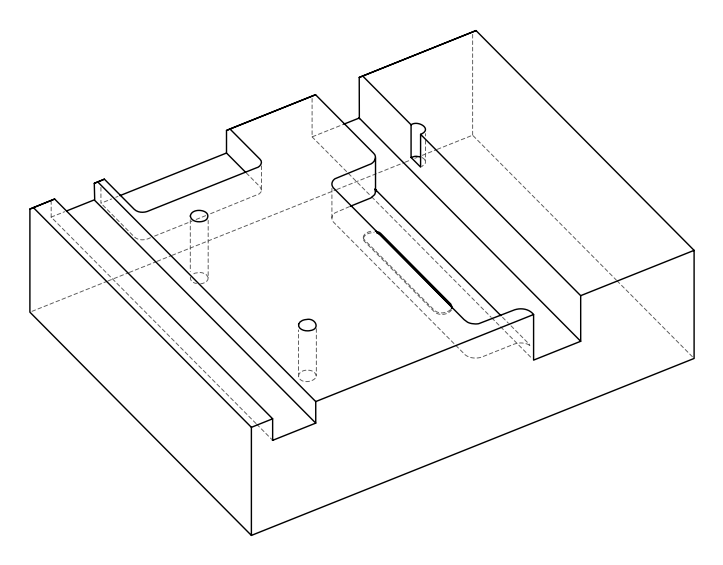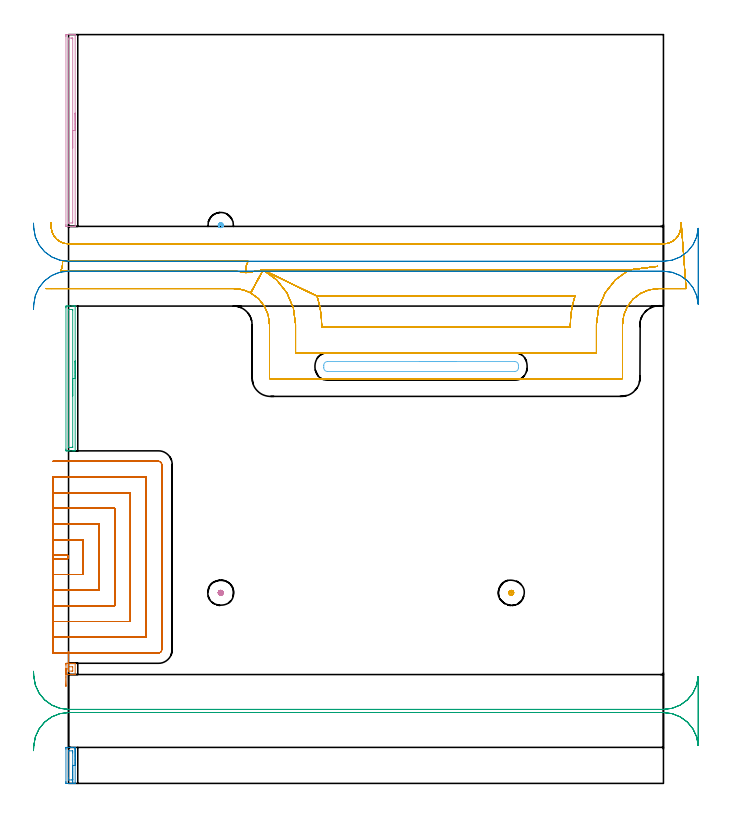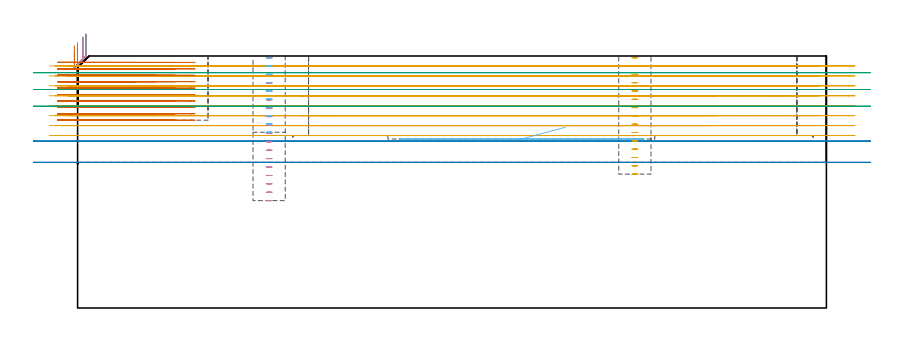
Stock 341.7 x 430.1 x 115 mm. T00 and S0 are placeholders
(PLAN: 12 operations, 5 tool changes, 81.7 min)
(1 AREA_MILL | FG_CHAMFER_SURFACE | UGT0205_001 | 0.29 min | 190 mm3)
(2 AREA_MILL_1 | FG_CHAMFER_SURFACE_1 | UGT0205_001 | 0.52 min | 340 mm3)
(3 AREA_MILL_2 | FG_CHAMFER_SURFACE_2 | UGT0205_001 | 1.52 min | 1267 mm3)
(4 AREA_MILL_3 | FG_CHAMFER_SURFACE_3 | UGT0205_001 | 1.95 min | 1599 mm3)
(5 MILL_OPEN_POCKET | POCKET_OPEN | UGT0201_094 | Follow Part, ap 5, ae 75% | 33.89 min | 986643 mm3)
(6 MILL_RECTANGULAR_POCKET | POCKET_RECTANGULAR_STRAIGHT | NXT0201_010 | Follow Part, ap 2.5, ae 75% | 0.56 min | 3022 mm3)
(7 MILL_SLOT | SLOT_PARTIAL_RECTANGULAR | NXT0201_011 | Follow Part, ap 3, ae 75% | 32.08 min | 211883 mm3)
(8 MILL_RECTANGULAR_SLOT | SLOT_RECTANGULAR | UGT0201_019 | Follow Part, ap 10, ae 75% | 3.55 min | 190484 mm3)
(9 MILL_RECTANGULAR_SLOT_1 | SLOT_RECTANGULAR_1 | UGT0201_019 | Follow Part, ap 10, ae 75% | 5.15 min | 327139 mm3)
(10 MILL_BLIND_HOLE_FROM_SOLID_MATERIAL | STEP1POCKET | NXT0201_011 | Spiral | 0.93 min | 11105 mm3)
(11 MILL_BLIND_HOLE_FROM_SOLID_MATERIAL_1 | STEP1POCKET_1 | NXT0201_011 | Spiral | 0.78 min | 9271 mm3)
(12 MILL_BLIND_HOLE_FROM_SOLID_MATERIAL_2 | STEP1POCKET_2 | NXT0201_011 | Spiral | 0.52 min | 3161 mm3)
(TOOL UGT0205_001 | Chamfer Mill 20 x 3 x 45 deg. | D20 FL50 Z2)
(TOOL UGT0201_094 | End mill 20 mm | D20 FL38 Z4)
(TOOL NXT0201_010 | ENDMILL 10mm [2P460-1000-NA 1630] | D10 FL30 Z6)
(TOOL NXT0201_011 | ENDMILL 12mm [2P460-1200-NA 1630] | D12 FL38 Z6)
(TOOL UGT0201_019 | End mill 40 mm | D40 FL63 Z6)
(OP 1 AREA_MILL)
G17 G21 G94 G90
T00 M6
G54
G17 G0 G90 X-1.5 Y55.75 S1061 M3
G43 Z125. H0
Z119.7
G94 G1 Y55.788 Z118.829 F250.
Y55.902 Z117.964
Y56.091 Z117.112
Y56.353 Z116.28
Y56.687 Z115.474
Y57.09 Z114.7
Y57.558 Z113.964
Y58.09 Z113.272
Y58.679 Z112.629
Y59.322 Z112.04
Y60.014 Z111.509
Y60.75 Z111.04
Y61.524 Z110.637
Y62.33 Z110.303
Y63.162 Z110.041
Y64.013 Z109.852
Y64.878 Z109.738
Y65.75 Z109.7
Y67.983
X-1.499 Y68.422 Z109.701
X-1.494 Y68.868 Z109.702
X-1.491 Y68.991 Z109.705
X-1.053 Y69. Z110.142
X-0.744 Z110.451
X-0.172 Z111.023
X0.446 Z111.643
X0.709 Z111.906
X1.327 Z112.524
X1.591 Z112.787
X2.118 Z113.317
X2.826 Z114.025
X3.353 Z114.552
X3.534 Y68.999 Z114.733
X3.794 Y68.99 Z114.993
X3.8 Y68.867 Z115.
Y62.633
X3.794 Y62.51 Z114.992
X3.533 Y62.5 Z114.731
X2.826 Z114.025
X2.117 Z113.317
X1.591 Z112.787
X1.327 Z112.524
X0.709 Z111.906
X0.446 Z111.643
X-0.172 Z111.023
X-0.744 Z110.451
X-1.053 Y62.501 Z110.142
X-1.284 Y62.504 Z109.911
X-1.491 Y62.509 Z109.705
X-1.494 Y62.632 Z109.702
X-1.499 Y63.078 Z109.701
X-1.5 Y63.53 Z109.7
Y65.75
X-0.086 Z111.114
Y66.64
X-0.085 Y66.841 Z111.115
X-0.082 Y66.941 Z111.118
X-0.079 Y66.983 Z111.121
X-0.002 Y66.99 Z111.198
X0.355 Y66.999 Z111.555
X2.117 Z113.317
X2.296 Y66.994 Z113.496
X2.379 Y66.989 Z113.579
X2.385 Y66.728 Z113.585
X2.386 Y64.859 Z113.586
X2.385 Y64.659 Z113.585
X2.382 Y64.559 Z113.582
X2.379 Y64.517 Z113.579
X2.302 Y64.51 Z113.502
X1.945 Y64.501 Z113.145
X0.183 Z111.383
X0.004 Y64.506 Z111.204
X-0.079 Y64.51 Z111.121
X-0.085 Y64.771 Z111.115
X-0.086 Y65.75 Z111.114
Y66.621 Z111.152
Y67.486 Z111.266
Y68.338 Z111.455
Y69.17 Z111.718
Y69.976 Z112.051
X-0.085 Y70.75 Z112.454
Y71.486 Z112.923
Y72.178 Z113.454
Y72.821 Z114.044
Y73.41 Z114.687
Y73.941 Z115.379
Y74.41 Z116.115
Y74.813 Z116.889
Y75.146 Z117.695
Y75.409 Z118.527
Y75.598 Z119.378
Y75.711 Z120.243
Y75.749 Z121.115
G0 Z125.
M5
M2
(OP 2 AREA_MILL_1)
G17 G21 G94 G90
T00 M6
G54
G17 G0 G90 X3.8 Y20.35 S1061 M3
G43 Z125. H0
G94 G1 Y20.312 Z124.128 F250.
Y20.198 Z123.263
Y20.009 Z122.412
Y19.747 Z121.58
Y19.413 Z120.774
Y19.01 Z120.
Y18.542 Z119.264
Y18.01 Z118.572
Y17.421 Z117.929
Y16.778 Z117.339
Y16.086 Z116.808
Y15.35 Z116.34
Y14.576 Z115.937
Y13.77 Z115.603
Y12.938 Z115.341
Y12.086 Z115.152
Y11.222 Z115.038
Y10.35 Z115.
Y0.12
X3.794 Y0.01 Z114.992
X3.558 Y0. Z114.757
X2.877 Z114.076
X2.067 Z113.266
X1.591 Z112.787
X1.353 Z112.55
X0.709 Z111.906
X0.472 Z111.669
X-0.172 Z111.022
X-0.731 Z110.464
X-1.053 Y0.001 Z110.142
X-1.284 Y0.004 Z109.911
X-1.491 Y0.009 Z109.705
X-1.494 Y0.12 Z109.702
X-1.499 Y0.565 Z109.701
X-1.5 Y1.016 Z109.7
Y19.697
X-1.499 Y20.135 Z109.701
X-1.494 Y20.58 Z109.702
X-1.491 Y20.691 Z109.705
X-1.053 Y20.7 Z110.142
X-0.731 Z110.464
X-0.172 Z111.022
X0.472 Z111.669
X0.709 Z111.906
X1.353 Z112.55
X1.591 Z112.787
X2.067 Z113.266
X3.56 Y20.699 Z114.759
X3.794 Y20.69 Z114.992
X3.8 Y20.58 Z115.
Y10.35
X2.386 Z113.586
Y2.344
X2.384 Y2.143 Z113.584
X2.381 Y2.044 Z113.581
X2.379 Y2.024 Z113.579
X2.367 Y2.01 Z113.567
X2.272 Y2.007 Z113.472
X1.931 Y2.001 Z113.131
X0.168 Z111.368
X0.001 Y2.006 Z111.201
X-0.071 Y2.01 Z111.129
X-0.083 Y2.254 Z111.117
X-0.084 Y2.344 Z111.116
X-0.086 Y3.147 Z111.114
Y18.356
X-0.084 Y18.557 Z111.116
X-0.081 Y18.656 Z111.119
X-0.079 Y18.676 Z111.121
X-0.067 Y18.69 Z111.133
X0.028 Y18.693 Z111.228
X0.369 Y18.699 Z111.569
X2.132 Z113.332
X2.299 Y18.694 Z113.499
X2.371 Y18.69 Z113.571
X2.383 Y18.446 Z113.583
X2.384 Y18.356 Z113.584
X2.386 Y17.553 Z113.586
Y10.35
Y9.478 Z113.624
Y8.614 Z113.738
Y7.762 Z113.926
Y6.93 Z114.189
Y6.124 Z114.523
Y5.35 Z114.925
Y4.614 Z115.394
Y3.922 Z115.925
Y3.279 Z116.515
Y2.69 Z117.158
Y2.158 Z117.85
Y1.69 Z118.586
Y1.287 Z119.36
Y0.953 Z120.166
Y0.691 Z120.998
Y0.502 Z121.849
Y0.388 Z122.714
Y0.35 Z123.586
G0 Z125.
M5
M2
(OP 3 AREA_MILL_2)
G17 G21 G94 G90
T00 M6
G54
G17 G0 G90 X3.8 Y242.6 S1061 M3
G43 Z125. H0
G94 G1 Y242.562 Z124.128 F250.
Y242.448 Z123.263
Y242.259 Z122.412
Y241.997 Z121.58
Y241.663 Z120.774
Y241.26 Z120.
Y240.792 Z119.264
Y240.26 Z118.572
Y239.671 Z117.929
Y239.028 Z117.339
Y238.336 Z116.808
Y237.6 Z116.34
Y236.826 Z115.937
Y236.02 Z115.603
Y235.188 Z115.341
Y234.336 Z115.152
Y233.472 Z115.038
Y232.6 Z115.
Y191.146
X3.794 Y191.01 Z114.993
X3.507 Y191. Z114.706
X3.049 Z114.248
X2.472 Z113.667
X0.421 Z111.618
X-0.172 Z111.023
X-0.757 Z110.439
X-1.053 Y191.001 Z110.142
X-1.284 Y191.004 Z109.911
X-1.491 Y191.009 Z109.705
X-1.494 Y191.145 Z109.702
X-1.499 Y191.592 Z109.701
X-1.5 Y192.044 Z109.7
Y273.169
X-1.499 Y273.608 Z109.701
X-1.494 Y274.055 Z109.702
X-1.491 Y274.191 Z109.705
X-1.053 Y274.2 Z110.142
X-0.757 Z110.439
X-0.172 Z111.023
X0.421 Z111.618
X0.709 Z111.906
X2.472 Z113.667
X3.049 Z114.248
X3.353 Z114.552
X3.508 Y274.199 Z114.707
X3.794 Y274.19 Z114.993
X3.8 Y274.054 Z115.
Y232.6
X2.386 Z113.586
Y193.375
X2.385 Y193.174 Z113.585
X2.382 Y193.073 Z113.582
X2.379 Y193.025 Z113.579
X2.376 Y193.01 Z113.576
X2.331 Y193.008 Z113.531
X1.96 Y193.001 Z113.16
X0.709 Z111.909
X0.196 Y193.003 Z111.396
X0.007 Y193.01 Z111.207
X-0.079 Y193.019 Z111.121
X-0.084 Y193.286 Z111.116
X-0.085 Y193.375 Z111.115
X-0.086 Y271.825 Z111.114
X-0.085 Y272.026 Z111.115
X-0.082 Y272.127 Z111.118
X-0.079 Y272.175 Z111.121
X-0.076 Y272.19 Z111.124
X-0.031 Y272.192 Z111.169
X0.34 Y272.199 Z111.54
X1.591 Z112.791
X2.104 Y272.197 Z113.304
X2.293 Y272.19 Z113.493
X2.379 Y272.181 Z113.579
X2.384 Y271.914 Z113.584
X2.385 Y271.825 Z113.585
X2.386 Y232.6 Z113.586
Y231.728 Z113.624
Y230.863 Z113.738
Y230.012 Z113.926
Y229.18 Z114.189
Y228.374 Z114.523
Y227.6 Z114.925
Y226.864 Z115.394
Y226.172 Z115.925
Y225.529 Z116.515
Y224.94 Z117.158
Y224.408 Z117.85
Y223.94 Z118.586
Y223.537 Z119.36
Y223.203 Z120.166
Y222.941 Z120.998
Y222.752 Z121.849
Y222.638 Z122.714
Y222.6 Z123.586
G0 Z125.
M5
M2
(OP 4 AREA_MILL_3)
G17 G21 G94 G90
T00 M6
G54
G17 G0 G90 X3.8 Y385. S1061 M3
G43 Z125. H0
G94 G1 Y384.962 Z124.128 F250.
Y384.848 Z123.263
Y384.659 Z122.412
Y384.397 Z121.58
Y384.063 Z120.774
Y383.66 Z120.
Y383.192 Z119.264
Y382.66 Z118.572
Y382.071 Z117.929
Y381.428 Z117.339
Y380.736 Z116.808
Y380. Z116.34
Y379.226 Z115.937
Y378.42 Z115.603
Y377.588 Z115.341
Y376.737 Z115.152
Y375.872 Z115.038
Y375. Z115.
Y320.069
X3.798 Y319.907 Z114.989
X3.797 Y319.905 Z114.988
X3.461 Y319.9 Z114.661
X3.139 Z114.338
X2.472 Z113.667
X1.257 Z112.454
X0.709 Z111.904
X-1.053 Y319.901 Z110.143
X-1.284 Y319.904 Z109.912
X-1.491 Y319.91 Z109.705
X-1.495 Y320.068 Z109.703
X-1.499 Y320.516 Z109.701
X-1.5 Y320.969 Z109.7
Y429.044
X-1.499 Y429.484 Z109.701
X-1.495 Y429.932 Z109.702
X-1.491 Y430.09 Z109.705
X-1.053 Y430.1 Z110.143
X0.709 Z111.904
X1.257 Z112.454
X1.591 Z112.787
X2.138 Z113.334
X2.472 Z113.667
X3.139 Z114.339
X3.461 Z114.661
X3.797 Y430.095 Z114.988
X3.798 Y430.093 Z114.989
X3.8 Y429.931 Z115.
Y375.
X2.386 Z113.586
X2.385 Y322.39 Z113.585
X2.384 Y322.302 Z113.584
X2.377 Y321.91 Z113.577
X1.985 Y321.902 Z113.185
X0.709 Y321.901 Z111.909
X0.222 Y321.903 Z111.422
X0.012 Y321.91 Z111.212
X-0.079 Y321.936 Z111.121
X-0.084 Y322.214 Z111.116
X-0.085 Y322.302 Z111.115
Y427.61
X-0.084 Y427.698 Z111.116
X-0.077 Y428.09 Z111.123
X0.315 Y428.098 Z111.515
X1.591 Y428.099 Z112.791
X2.078 Y428.097 Z113.278
X2.288 Y428.09 Z113.488
X2.379 Y428.064 Z113.579
X2.384 Y427.786 Z113.584
X2.385 Y427.698 Z113.585
X2.386 Y375. Z113.586
Y374.128 Z113.624
Y373.264 Z113.738
Y372.412 Z113.926
Y371.58 Z114.189
Y370.774 Z114.523
Y370. Z114.925
Y369.264 Z115.394
Y368.572 Z115.925
Y367.929 Z116.515
Y367.34 Z117.158
Y366.809 Z117.85
Y366.34 Z118.586
Y365.937 Z119.359
Y365.603 Z120.165
Y365.341 Z120.997
Y365.152 Z121.849
Y365.038 Z122.714
Y365. Z123.586
G0 Z125.
M5
M2
(OP 5 MILL_OPEN_POCKET)
G17 G21 G94 G90
T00 M6
G54
G17 G0 G90 X-13. Y284.2 S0 M3
G43 Z125. H0
Z110.462
G94 G1 X-10. F250.
X94.8 F500.
G2 X104.614 Y281.712 R20.6
G1 X111.761 Y294.9
X101.879 Y293.37
G3 X94.8 Y294.2 R30.6
G1 X-4.541
G3 X-3.517 Y300.212 R10.
X0. Y299.9 R20.
G1 X103.101
G3 X101.879 Y293.37 R10.
G1 X111.761 Y294.9
X142.703 Y279.9
G2 X145.4 Y263.6 R50.6
G1 Y262.3
X288.2
Y263.6
G2 X290.897 Y279.9 R50.6
G1 X142.703
X111.761 Y294.9
G2 X130.4 Y263.6 R35.6
G1 Y247.3
X303.2
Y263.6
G2 X321.839 Y294.9 R35.6
G1 X338.347 Y296.999
X321.839 Y294.9
X111.761
X104.614 Y281.712
G2 X115.4 Y263.6 R20.6
G1 Y232.9
G3 X116. Y232.3 R0.6
G1 X317.6
G3 X318.2 Y232.9 R0.6
G1 Y263.6
G2 X338.8 Y284.2 R20.6
G1 X351.7
X354.7 F250.
X351.902 Y322.117
X351.67 Y319.126
G2 X341.7 Y309.9 R10. F500.
G1 X0.
G2 X-9.945 Y318.852 R10.
G1 X-10.259 Y321.836 F250.
G0 X-13. Y284.2 Z105.925
G1 X-10.
X94.8 F500.
G2 X104.614 Y281.712 R20.6
G1 X111.761 Y294.9
X101.879 Y293.37
G3 X94.8 Y294.2 R30.6
G1 X-4.541
G3 X-3.517 Y300.212 R10.
X0. Y299.9 R20.
G1 X103.101
G3 X101.879 Y293.37 R10.
G1 X111.761 Y294.9
X142.703 Y279.9
G2 X145.4 Y263.6 R50.6
G1 Y262.3
X288.2
Y263.6
G2 X290.897 Y279.9 R50.6
G1 X142.703
X111.761 Y294.9
G2 X130.4 Y263.6 R35.6
G1 Y247.3
X303.2
Y263.6
G2 X321.839 Y294.9 R35.6
G1 X338.347 Y296.999
X321.839 Y294.9
X111.761
X104.614 Y281.712
G2 X115.4 Y263.6 R20.6
G1 Y232.9
G3 X116. Y232.3 R0.6
G1 X317.6
G3 X318.2 Y232.9 R0.6
G1 Y263.6
G2 X338.8 Y284.2 R20.6
G1 X351.7
X354.7 F250.
X351.902 Y322.117
X351.67 Y319.126
G2 X341.7 Y309.9 R10. F500.
G1 X0.
G2 X-9.97 Y319.126 R10.
G1 X-10.202 Y322.117 F250.
G0 X-13. Y284.2 Z101.387
G1 X-10.
X94.8 F500.
G2 X104.614 Y281.712 R20.6
G1 X111.761 Y294.9
X101.879 Y293.37
G3 X94.8 Y294.2 R30.6
G1 X-4.541
G3 X-3.517 Y300.212 R10.
X0. Y299.9 R20.
G1 X103.101
G3 X101.879 Y293.37 R10.
G1 X111.761 Y294.9
X142.703 Y279.9
G2 X145.4 Y263.6 R50.6
G1 Y262.3
X288.2
Y263.6
G2 X290.897 Y279.9 R50.6
G1 X142.703
X111.761 Y294.9
G2 X130.4 Y263.6 R35.6
G1 Y247.3
X303.2
Y263.6
G2 X321.839 Y294.9 R35.6
G1 X338.347 Y296.999
X321.839 Y294.9
X111.761
X104.614 Y281.712
G2 X115.4 Y263.6 R20.6
G1 Y232.9
G3 X116. Y232.3 R0.6
G1 X317.6
G3 X318.2 Y232.9 R0.6
G1 Y263.6
G2 X338.8 Y284.2 R20.6
G1 X351.7
X354.7 F250.
X351.902 Y322.117
X351.67 Y319.126
G2 X341.7 Y309.9 R10. F500.
G1 X0.
G2 X-9.97 Y319.126 R10.
G1 X-10.202 Y322.117 F250.
G0 X-13. Y284.2 Z96.85
G1 X-10.
X94.8 F500.
G2 X104.614 Y281.712 R20.6
G1 X111.761 Y294.9
X101.879 Y293.37
G3 X94.8 Y294.2 R30.6
G1 X-4.541
G3 X-3.517 Y300.212 R10.
X0. Y299.9 R20.
G1 X103.101
G3 X101.879 Y293.37 R10.
G1 X111.761 Y294.9
X142.703 Y279.9
G2 X145.4 Y263.6 R50.6
G1 Y262.3
X288.2
Y263.6
G2 X290.897 Y279.9 R50.6
G1 X142.703
X111.761 Y294.9
G2 X130.4 Y263.6 R35.6
G1 Y247.3
X303.2
Y263.6
G2 X321.839 Y294.9 R35.6
G1 X338.347 Y296.999
X321.839 Y294.9
X111.761
X104.614 Y281.712
G2 X115.4 Y263.6 R20.6
G1 Y232.9
G3 X116. Y232.3 R0.6
G1 X317.6
G3 X318.2 Y232.9 R0.6
G1 Y263.6
G2 X338.8 Y284.2 R20.6
G1 X351.7
X354.7 F250.
X351.902 Y322.117
X351.67 Y319.126
G2 X341.7 Y309.9 R10. F500.
G1 X0.
G2 X-9.97 Y319.126 R10.
G1 X-10.202 Y322.117 F250.
G0 X-13. Y284.2 Z92.312
G1 X-10.
X94.8 F500.
G2 X104.614 Y281.712 R20.6
G1 X111.761 Y294.9
X101.879 Y293.37
G3 X94.8 Y294.2 R30.6
G1 X-4.541
G3 X-3.517 Y300.212 R10.
X0. Y299.9 R20.
G1 X103.101
G3 X101.879 Y293.37 R10.
G1 X111.761 Y294.9
X142.703 Y279.9
G2 X145.4 Y263.6 R50.6
G1 Y262.3
X288.2
Y263.6
G2 X290.897 Y279.9 R50.6
G1 X142.703
X111.761 Y294.9
G2 X130.4 Y263.6 R35.6
G1 Y247.3
X303.2
Y263.6
G2 X321.839 Y294.9 R35.6
G1 X338.347 Y296.999
X321.839 Y294.9
X111.761
X104.614 Y281.712
G2 X115.4 Y263.6 R20.6
G1 Y232.9
G3 X116. Y232.3 R0.6
G1 X317.6
G3 X318.2 Y232.9 R0.6
G1 Y263.6
G2 X338.8 Y284.2 R20.6
G1 X351.7
X354.7 F250.
X351.902 Y322.117
X351.67 Y319.126
G2 X341.7 Y309.9 R10. F500.
G1 X0.
G2 X-9.97 Y319.126 R10.
G1 X-10.202 Y322.117 F250.
G0 X-13. Y284.2 Z87.775
G1 X-10.
X94.8 F500.
G2 X104.614 Y281.712 R20.6
G1 X111.761 Y294.9
X101.879 Y293.37
G3 X94.8 Y294.2 R30.6
G1 X-4.541
G3 X-3.517 Y300.212 R10.
X0. Y299.9 R20.
G1 X103.101
G3 X101.879 Y293.37 R10.
G1 X111.761 Y294.9
X142.703 Y279.9
G2 X145.4 Y263.6 R50.6
G1 Y262.3
X288.2
Y263.6
G2 X290.897 Y279.9 R50.6
G1 X142.703
X111.761 Y294.9
G2 X130.4 Y263.6 R35.6
G1 Y247.3
X303.2
Y263.6
G2 X321.839 Y294.9 R35.6
G1 X338.347 Y296.999
X321.839 Y294.9
X111.761
X104.614 Y281.712
G2 X115.4 Y263.6 R20.6
G1 Y232.9
G3 X116. Y232.3 R0.6
G1 X317.6
G3 X318.2 Y232.9 R0.6
G1 Y263.6
G2 X338.8 Y284.2 R20.6
G1 X351.7
X354.7 F250.
X351.902 Y322.117
X351.67 Y319.126
G2 X341.7 Y309.9 R10. F500.
G1 X0.
G2 X-9.97 Y319.126 R10.
G1 X-10.202 Y322.117 F250.
G0 X-13. Y284.2 Z83.237
G1 X-10.
X94.8 F500.
G2 X104.614 Y281.712 R20.6
G1 X111.761 Y294.9
X101.879 Y293.37
G3 X94.8 Y294.2 R30.6
G1 X-4.541
G3 X-3.517 Y300.212 R10.
X0. Y299.9 R20.
G1 X103.101
G3 X101.879 Y293.37 R10.
G1 X111.761 Y294.9
X142.703 Y279.9
G2 X145.4 Y263.6 R50.6
G1 Y262.3
X288.2
Y263.6
G2 X290.897 Y279.9 R50.6
G1 X142.703
X111.761 Y294.9
G2 X130.4 Y263.6 R35.6
G1 Y247.3
X303.2
Y263.6
G2 X321.839 Y294.9 R35.6
G1 X338.347 Y296.999
X321.839 Y294.9
X111.761
X104.614 Y281.712
G2 X115.4 Y263.6 R20.6
G1 Y232.9
G3 X116. Y232.3 R0.6
G1 X317.6
G3 X318.2 Y232.9 R0.6
G1 Y263.6
G2 X338.8 Y284.2 R20.6
G1 X351.7
X354.7 F250.
X351.902 Y322.117
X351.67 Y319.126
G2 X341.7 Y309.9 R10. F500.
G1 X0.
G2 X-9.97 Y319.126 R10.
G1 X-10.202 Y322.117 F250.
G0 X-13. Y284.2 Z78.7
G1 X-10.
X94.8 F500.
G2 X104.614 Y281.712 R20.6
G1 X111.761 Y294.9
X101.879 Y293.37
G3 X94.8 Y294.2 R30.6
G1 X-4.541
G3 X-3.517 Y300.212 R10.
X0. Y299.9 R20.
G1 X103.101
G3 X101.879 Y293.37 R10.
G1 X111.761 Y294.9
X142.703 Y279.9
G2 X145.4 Y263.6 R50.6
G1 Y262.3
X288.2
Y263.6
G2 X290.897 Y279.9 R50.6
G1 X142.703
X111.761 Y294.9
G2 X130.4 Y263.6 R35.6
G1 Y247.3
X303.2
Y263.6
G2 X321.839 Y294.9 R35.6
G1 X338.347 Y296.999
X321.839 Y294.9
X111.761
X104.614 Y281.712
G2 X115.4 Y263.6 R20.6
G1 Y232.9
G3 X116. Y232.3 R0.6
G1 X317.6
G3 X318.2 Y232.9 R0.6
G1 Y263.6
G2 X338.8 Y284.2 R20.6
G1 X351.7
X354.7 F250.
X351.902 Y322.117
X351.67 Y319.126
G2 X341.7 Y309.9 R10. F500.
G1 X0.
G2 X-9.97 Y319.126 R10.
G1 X-10.202 Y322.117 F250.
G0 Z125.
M5
M2
(OP 6 MILL_RECTANGULAR_POCKET)
G17 G21 G94 G90
T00 M6
G54
G17 G0 G90 X222.536 Y242.3 S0 M3
G43 Z125. H1
Z82.469
G94 G1 X202.5 Z77.1 F250.
X148.7 F500.
G3 X146.6 Y240.2 R2.1
G1 Y238.7
G3 X148.7 Y236.6 R2.1
G1 X256.3
G3 X258.4 Y238.7 R2.1
G1 Y240.2
G3 X256.3 Y242.3 R2.1
G1 X202.5
X201.5
G0 Z125.
M5
M2
(OP 7 MILL_SLOT)
G17 G21 G94 G90
T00 M6
G54
G17 G0 G90 X-9. Y129. S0 M3
G43 Z125. H1
Z112.07
G94 G1 X-6. F250.
X-0.5 F500.
Y131.
X-6.
X-9. F250.
Y120.
X-6.
X8.5 F500.
Y140.
X-6.
X-9. F250.
Y111.
X-6.
X17.5 F500.
Y149.
X-6.
X-9. F250.
Y102.
X-6.
X26.5 F500.
Y158.
X-6.
X-9. F250.
Y93.
X-6.
X35.5 F500.
Y167.
X-6.
X-9. F250.
Y84.
X-6.
X44.5 F500.
Y176.
X-6.
X-9. F250.
Y75.
X-6.
X51.7 F500.
G3 X53.5 Y76.8 R1.8
G1 Y183.2
G3 X51.7 Y185. R1.8
G1 X-6.
X-9. F250.
G0 Y129. Z109.14
G1 X-6.
X-0.5 F500.
Y131.
X-6.
X-9. F250.
Y120.
X-6.
X8.5 F500.
Y140.
X-6.
X-9. F250.
Y111.
X-6.
X17.5 F500.
Y149.
X-6.
X-9. F250.
Y102.
X-6.
X26.5 F500.
Y158.
X-6.
X-9. F250.
Y93.
X-6.
X35.5 F500.
Y167.
X-6.
X-9. F250.
Y84.
X-6.
X44.5 F500.
Y176.
X-6.
X-9. F250.
Y75.
X-6.
X51.7 F500.
G3 X53.5 Y76.8 R1.8
G1 Y183.2
G3 X51.7 Y185. R1.8
G1 X-6.
X-9. F250.
G0 Y129. Z106.21
G1 X-6.
X-0.5 F500.
Y131.
X-6.
X-9. F250.
Y120.
X-6.
X8.5 F500.
Y140.
X-6.
X-9. F250.
Y111.
X-6.
X17.5 F500.
Y149.
X-6.
X-9. F250.
Y102.
X-6.
X26.5 F500.
Y158.
X-6.
X-9. F250.
Y93.
X-6.
X35.5 F500.
Y167.
X-6.
X-9. F250.
Y84.
X-6.
X44.5 F500.
Y176.
X-6.
X-9. F250.
Y75.
X-6.
X51.7 F500.
G3 X53.5 Y76.8 R1.8
G1 Y183.2
G3 X51.7 Y185. R1.8
G1 X-6.
X-9. F250.
G0 Y129. Z103.28
G1 X-6.
X-0.5 F500.
Y131.
X-6.
X-9. F250.
Y120.
X-6.
X8.5 F500.
Y140.
X-6.
X-9. F250.
Y111.
X-6.
X17.5 F500.
Y149.
X-6.
X-9. F250.
Y102.
X-6.
X26.5 F500.
Y158.
X-6.
X-9. F250.
Y93.
X-6.
X35.5 F500.
Y167.
X-6.
X-9. F250.
Y84.
X-6.
X44.5 F500.
Y176.
X-6.
X-9. F250.
Y75.
X-6.
X51.7 F500.
G3 X53.5 Y76.8 R1.8
G1 Y183.2
G3 X51.7 Y185. R1.8
G1 X-6.
X-9. F250.
G0 Y129. Z100.35
G1 X-6.
X-0.5 F500.
Y131.
X-6.
X-9. F250.
Y120.
X-6.
X8.5 F500.
Y140.
X-6.
X-9. F250.
Y111.
X-6.
X17.5 F500.
Y149.
X-6.
X-9. F250.
Y102.
X-6.
X26.5 F500.
Y158.
X-6.
X-9. F250.
Y93.
X-6.
X35.5 F500.
Y167.
X-6.
X-9. F250.
Y84.
X-6.
X44.5 F500.
Y176.
X-6.
X-9. F250.
Y75.
X-6.
X51.7 F500.
G3 X53.5 Y76.8 R1.8
G1 Y183.2
G3 X51.7 Y185. R1.8
G1 X-6.
X-9. F250.
G0 Y129. Z97.42
G1 X-6.
X-0.5 F500.
Y131.
X-6.
X-9. F250.
Y120.
X-6.
X8.5 F500.
Y140.
X-6.
X-9. F250.
Y111.
X-6.
X17.5 F500.
Y149.
X-6.
X-9. F250.
Y102.
X-6.
X26.5 F500.
Y158.
X-6.
X-9. F250.
Y93.
X-6.
X35.5 F500.
Y167.
X-6.
X-9. F250.
Y84.
X-6.
X44.5 F500.
Y176.
X-6.
X-9. F250.
Y75.
X-6.
X51.7 F500.
G3 X53.5 Y76.8 R1.8
G1 Y183.2
G3 X51.7 Y185. R1.8
G1 X-6.
X-9. F250.
G0 Y129. Z94.49
G1 X-6.
X-0.5 F500.
Y131.
X-6.
X-9. F250.
Y120.
X-6.
X8.5 F500.
Y140.
X-6.
X-9. F250.
Y111.
X-6.
X17.5 F500.
Y149.
X-6.
X-9. F250.
Y102.
X-6.
X26.5 F500.
Y158.
X-6.
X-9. F250.
Y93.
X-6.
X35.5 F500.
Y167.
X-6.
X-9. F250.
Y84.
X-6.
X44.5 F500.
Y176.
X-6.
X-9. F250.
Y75.
X-6.
X51.7 F500.
G3 X53.5 Y76.8 R1.8
G1 Y183.2
G3 X51.7 Y185. R1.8
G1 X-6.
X-9. F250.
G0 Y129. Z91.56
G1 X-6.
X-0.5 F500.
Y131.
X-6.
X-9. F250.
Y120.
X-6.
X8.5 F500.
Y140.
X-6.
X-9. F250.
Y111.
X-6.
X17.5 F500.
Y149.
X-6.
X-9. F250.
Y102.
X-6.
X26.5 F500.
Y158.
X-6.
X-9. F250.
Y93.
X-6.
X35.5 F500.
Y167.
X-6.
X-9. F250.
Y84.
X-6.
X44.5 F500.
Y176.
X-6.
X-9. F250.
Y75.
X-6.
X51.7 F500.
G3 X53.5 Y76.8 R1.8
G1 Y183.2
G3 X51.7 Y185. R1.8
G1 X-6.
X-9. F250.
G0 Y129. Z88.63
G1 X-6.
X-0.5 F500.
Y131.
X-6.
X-9. F250.
Y120.
X-6.
X8.5 F500.
Y140.
X-6.
X-9. F250.
Y111.
X-6.
X17.5 F500.
Y149.
X-6.
X-9. F250.
Y102.
X-6.
X26.5 F500.
Y158.
X-6.
X-9. F250.
Y93.
X-6.
X35.5 F500.
Y167.
X-6.
X-9. F250.
Y84.
X-6.
X44.5 F500.
Y176.
X-6.
X-9. F250.
Y75.
X-6.
X51.7 F500.
G3 X53.5 Y76.8 R1.8
G1 Y183.2
G3 X51.7 Y185. R1.8
G1 X-6.
X-9. F250.
G0 Y129. Z85.7
G1 X-6.
X-0.5 F500.
Y131.
X-6.
X-9. F250.
Y120.
X-6.
X8.5 F500.
Y140.
X-6.
X-9. F250.
Y111.
X-6.
X17.5 F500.
Y149.
X-6.
X-9. F250.
Y102.
X-6.
X26.5 F500.
Y158.
X-6.
X-9. F250.
Y93.
X-6.
X35.5 F500.
Y167.
X-6.
X-9. F250.
Y84.
X-6.
X44.5 F500.
Y176.
X-6.
X-9. F250.
Y75.
X-6.
X51.7 F500.
G3 X53.5 Y76.8 R1.8
G1 Y183.2
G3 X51.7 Y185. R1.8
G1 X-6.
X-9. F250.
G0 Z125.
M5
M2
(OP 8 MILL_RECTANGULAR_SLOT)
G17 G21 G94 G90
T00 M6
G54
G17 G0 G90 X-20.134 Y272.3 S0 M3
G43 Z125. H0
Z76.2
G94 G1 X-19.97 Y275.295 F250.
G2 X0. Y294.2 R20. F500.
G1 X341.7
G2 X361.67 Y275.295 R20.
G1 X361.7
Y318.805
X361.67
G2 X341.7 Y299.9 R20.
G1 X0.
G2 X-19.97 Y318.805 R20.
G1 X-20.134 Y321.8 F250.
G0 Y272.3 Z66.5
G1 X-19.97 Y275.295
G2 X-9.868 Y291.596 R20. F500.
X0. Y294.2 R20. F440.
G1 X319.68
X341.7 F500.
G2 X361.67 Y275.295 R20.
G1 X361.7
Y318.805
X361.67
G2 X341.7 Y299.9 R20.
G1 X0.
G2 X-19.97 Y318.805 R20.
G1 X-20.134 Y321.8 F250.
G0 Z125.
M5
M2
(OP 9 MILL_RECTANGULAR_SLOT_1)
G17 G21 G94 G90
T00 M6
G54
G17 G0 G90 X-20.134 Y18.8 S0 M3
G43 Z125. H0
Z107.367
G94 G1 X-19.97 Y21.795 F250.
G2 X0. Y40.7 R20. F500.
G1 X341.7
G2 X361.67 Y21.795 R20.
G1 X361.7
Y61.405
X361.67
G2 X341.7 Y42.5 R20.
G1 X0.
G2 X-19.97 Y61.405 R20.
G1 X-20.134 Y64.4 F250.
G0 Y18.8 Z99.733
G1 X-19.97 Y21.795
G2 X0. Y40.7 R20. F500.
G1 X341.7
G2 X361.67 Y21.795 R20.
G1 X361.7
Y61.405
X361.67
G2 X341.7 Y42.5 R20.
G1 X0.
G2 X-19.97 Y61.405 R20.
G1 X-20.134 Y64.4 F250.
G0 Y18.8 Z92.1
G1 X-19.97 Y21.795
G2 X0. Y40.7 R20. F500.
G1 X341.7
G2 X361.67 Y21.795 R20.
G1 X361.7
Y61.405
X361.67
G2 X341.7 Y42.5 R20.
G1 X0.
G2 X-19.97 Y61.405 R20.
G1 X-20.134 Y64.4 F250.
G0 Z125.
M5
M2
(OP 10 MILL_BLIND_HOLE_FROM_SOLID_MATERIAL)
G17 G21 G94 G90
T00 M6
G54
G17 G0 G90 X87.4 Y109.5 S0 M3
G43 Z125. H1
Z114.167
G94 G3 X88.075 Y110.175 R0.675 F250.
X87.4 Y110.85 R0.675
X86.05 Y109.5 R1.35
X87.4 Y110.85 R-1.35
X86.725 Y110.175 R0.675
X87.4 Y109.5 R0.675
G0 Z110.333
G3 X88.075 Y110.175 R0.675
X87.4 Y110.85 R0.675
X86.05 Y109.5 R1.35
X87.4 Y110.85 R-1.35
X86.725 Y110.175 R0.675
X87.4 Y109.5 R0.675
G0 Z106.5
G3 X88.075 Y110.175 R0.675
X87.4 Y110.85 R0.675
X86.05 Y109.5 R1.35
X87.4 Y110.85 R-1.35
X86.725 Y110.175 R0.675
X87.4 Y109.5 R0.675
G0 Z102.667
G3 X88.075 Y110.175 R0.675
X87.4 Y110.85 R0.675
X86.05 Y109.5 R1.35
X87.4 Y110.85 R-1.35
X86.725 Y110.175 R0.675
X87.4 Y109.5 R0.675
G0 Z98.833
G3 X88.075 Y110.175 R0.675
X87.4 Y110.85 R0.675
X86.05 Y109.5 R1.35
X87.4 Y110.85 R-1.35
X86.725 Y110.175 R0.675
X87.4 Y109.5 R0.675
G0 Z95.
G3 X88.075 Y110.175 R0.675
X87.4 Y110.85 R0.675
X86.05 Y109.5 R1.35
X87.4 Y110.85 R-1.35
X86.725 Y110.175 R0.675
X87.4 Y109.5 R0.675
G0 Z91.167
G3 X88.075 Y110.175 R0.675
X87.4 Y110.85 R0.675
X86.05 Y109.5 R1.35
X87.4 Y110.85 R-1.35
X86.725 Y110.175 R0.675
X87.4 Y109.5 R0.675
G0 Z87.333
G3 X88.075 Y110.175 R0.675
X87.4 Y110.85 R0.675
X86.05 Y109.5 R1.35
X87.4 Y110.85 R-1.35
X86.725 Y110.175 R0.675
X87.4 Y109.5 R0.675
G0 Z83.5
G3 X88.075 Y110.175 R0.675
X87.4 Y110.85 R0.675
X86.05 Y109.5 R1.35
X87.4 Y110.85 R-1.35
X86.725 Y110.175 R0.675
X87.4 Y109.5 R0.675
G0 Z79.667
G3 X88.075 Y110.175 R0.675
X87.4 Y110.85 R0.675
X86.05 Y109.5 R1.35
X87.4 Y110.85 R-1.35
X86.725 Y110.175 R0.675
X87.4 Y109.5 R0.675
G0 Z75.833
G3 X88.075 Y110.175 R0.675
X87.4 Y110.85 R0.675
X86.05 Y109.5 R1.35
X87.4 Y110.85 R-1.35
X86.725 Y110.175 R0.675
X87.4 Y109.5 R0.675
G0 Z72.
G3 X88.075 Y110.175 R0.675
X87.4 Y110.85 R0.675
X86.05 Y109.5 R1.35
X87.4 Y110.85 R-1.35
X86.725 Y110.175 R0.675
X87.4 Y109.5 R0.675
G0 Z68.167
G3 X88.075 Y110.175 R0.675
X87.4 Y110.85 R0.675
X86.05 Y109.5 R1.35
X87.4 Y110.85 R-1.35
X86.725 Y110.175 R0.675
X87.4 Y109.5 R0.675
G0 Z64.333
G3 X88.075 Y110.175 R0.675
X87.4 Y110.85 R0.675
X86.05 Y109.5 R1.35
X87.4 Y110.85 R-1.35
X86.725 Y110.175 R0.675
X87.4 Y109.5 R0.675
G0 Z60.5
G3 X88.075 Y110.175 R0.675
X87.4 Y110.85 R0.675
X86.05 Y109.5 R1.35
X87.4 Y110.85 R-1.35
X86.725 Y110.175 R0.675
X87.4 Y109.5 R0.675
G0 Z56.667
G3 X88.075 Y110.175 R0.675
X87.4 Y110.85 R0.675
X86.05 Y109.5 R1.35
X87.4 Y110.85 R-1.35
X86.725 Y110.175 R0.675
X87.4 Y109.5 R0.675
G0 Z52.833
G3 X88.075 Y110.175 R0.675
X87.4 Y110.85 R0.675
X86.05 Y109.5 R1.35
X87.4 Y110.85 R-1.35
X86.725 Y110.175 R0.675
X87.4 Y109.5 R0.675
G0 Z49.
G3 X88.075 Y110.175 R0.675
X87.4 Y110.85 R0.675
X86.05 Y109.5 R1.35
X87.4 Y110.85 R-1.35
X86.725 Y110.175 R0.675
X87.4 Y109.5 R0.675
G0 Z125.
M5
M2
(OP 11 MILL_BLIND_HOLE_FROM_SOLID_MATERIAL_1)
G17 G21 G94 G90
T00 M6
G54
G17 G0 G90 X254.3 Y109.5 S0 M3
G43 Z125. H1
Z114.207
G94 G3 X254.975 Y110.175 R0.675 F250.
X254.3 Y110.85 R0.675
X252.95 Y109.5 R1.35
X254.3 Y110.85 R-1.35
X253.625 Y110.175 R0.675
X254.3 Y109.5 R0.675
G0 Z110.413
G3 X254.975 Y110.175 R0.675
X254.3 Y110.85 R0.675
X252.95 Y109.5 R1.35
X254.3 Y110.85 R-1.35
X253.625 Y110.175 R0.675
X254.3 Y109.5 R0.675
G0 Z106.62
G3 X254.975 Y110.175 R0.675
X254.3 Y110.85 R0.675
X252.95 Y109.5 R1.35
X254.3 Y110.85 R-1.35
X253.625 Y110.175 R0.675
X254.3 Y109.5 R0.675
G0 Z102.827
G3 X254.975 Y110.175 R0.675
X254.3 Y110.85 R0.675
X252.95 Y109.5 R1.35
X254.3 Y110.85 R-1.35
X253.625 Y110.175 R0.675
X254.3 Y109.5 R0.675
G0 Z99.033
G3 X254.975 Y110.175 R0.675
X254.3 Y110.85 R0.675
X252.95 Y109.5 R1.35
X254.3 Y110.85 R-1.35
X253.625 Y110.175 R0.675
X254.3 Y109.5 R0.675
G0 Z95.24
G3 X254.975 Y110.175 R0.675
X254.3 Y110.85 R0.675
X252.95 Y109.5 R1.35
X254.3 Y110.85 R-1.35
X253.625 Y110.175 R0.675
X254.3 Y109.5 R0.675
G0 Z91.447
G3 X254.975 Y110.175 R0.675
X254.3 Y110.85 R0.675
X252.95 Y109.5 R1.35
X254.3 Y110.85 R-1.35
X253.625 Y110.175 R0.675
X254.3 Y109.5 R0.675
G0 Z87.653
G3 X254.975 Y110.175 R0.675
X254.3 Y110.85 R0.675
X252.95 Y109.5 R1.35
X254.3 Y110.85 R-1.35
X253.625 Y110.175 R0.675
X254.3 Y109.5 R0.675
G0 Z83.86
G3 X254.975 Y110.175 R0.675
X254.3 Y110.85 R0.675
X252.95 Y109.5 R1.35
X254.3 Y110.85 R-1.35
X253.625 Y110.175 R0.675
X254.3 Y109.5 R0.675
G0 Z80.067
G3 X254.975 Y110.175 R0.675
X254.3 Y110.85 R0.675
X252.95 Y109.5 R1.35
X254.3 Y110.85 R-1.35
X253.625 Y110.175 R0.675
X254.3 Y109.5 R0.675
G0 Z76.273
G3 X254.975 Y110.175 R0.675
X254.3 Y110.85 R0.675
X252.95 Y109.5 R1.35
X254.3 Y110.85 R-1.35
X253.625 Y110.175 R0.675
X254.3 Y109.5 R0.675
G0 Z72.48
G3 X254.975 Y110.175 R0.675
X254.3 Y110.85 R0.675
X252.95 Y109.5 R1.35
X254.3 Y110.85 R-1.35
X253.625 Y110.175 R0.675
X254.3 Y109.5 R0.675
G0 Z68.687
G3 X254.975 Y110.175 R0.675
X254.3 Y110.85 R0.675
X252.95 Y109.5 R1.35
X254.3 Y110.85 R-1.35
X253.625 Y110.175 R0.675
X254.3 Y109.5 R0.675
G0 Z64.893
G3 X254.975 Y110.175 R0.675
X254.3 Y110.85 R0.675
X252.95 Y109.5 R1.35
X254.3 Y110.85 R-1.35
X253.625 Y110.175 R0.675
X254.3 Y109.5 R0.675
G0 Z61.1
G3 X254.975 Y110.175 R0.675
X254.3 Y110.85 R0.675
X252.95 Y109.5 R1.35
X254.3 Y110.85 R-1.35
X253.625 Y110.175 R0.675
X254.3 Y109.5 R0.675
G0 Z125.
M5
M2
(OP 12 MILL_BLIND_HOLE_FROM_SOLID_MATERIAL_2)
G17 G21 G94 G90
T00 M6
G54
G17 G0 G90 X87.4 Y320.6 S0 M3
G43 Z125. H1
Z114.22
G94 G3 X88.075 Y321.275 R0.675 F250.
X87.4 Y321.95 R0.675
X86.05 Y320.6 R1.35
X87.4 Y321.95 R-1.35
X86.725 Y321.275 R0.675
X87.4 Y320.6 R0.675
G0 Z110.44
G3 X88.075 Y321.275 R0.675
X87.4 Y321.95 R0.675
X86.05 Y320.6 R1.35
X87.4 Y321.95 R-1.35
X86.725 Y321.275 R0.675
X87.4 Y320.6 R0.675
G0 Z106.66
G3 X88.075 Y321.275 R0.675
X87.4 Y321.95 R0.675
X86.05 Y320.6 R1.35
X87.4 Y321.95 R-1.35
X86.725 Y321.275 R0.675
X87.4 Y320.6 R0.675
G0 Z102.88
G3 X88.075 Y321.275 R0.675
X87.4 Y321.95 R0.675
X86.05 Y320.6 R1.35
X87.4 Y321.95 R-1.35
X86.725 Y321.275 R0.675
X87.4 Y320.6 R0.675
G0 Z99.1
G3 X88.075 Y321.275 R0.675
X87.4 Y321.95 R0.675
X86.05 Y320.6 R1.35
X87.4 Y321.95 R-1.35
X86.725 Y321.275 R0.675
X87.4 Y320.6 R0.675
G0 Z95.32
G3 X88.075 Y321.275 R0.675
X87.4 Y321.95 R0.675
X86.05 Y320.6 R1.35
X87.4 Y321.95 R-1.35
X86.725 Y321.275 R0.675
X87.4 Y320.6 R0.675
G0 Z91.54
G3 X88.075 Y321.275 R0.675
X87.4 Y321.95 R0.675
X86.05 Y320.6 R1.35
X87.4 Y321.95 R-1.35
X86.725 Y321.275 R0.675
X87.4 Y320.6 R0.675
G0 Z87.76
G3 X88.075 Y321.275 R0.675
X87.4 Y321.95 R0.675
X86.05 Y320.6 R1.35
X87.4 Y321.95 R-1.35
X86.725 Y321.275 R0.675
X87.4 Y320.6 R0.675
G0 Z83.98
G3 X88.075 Y321.275 R0.675
X87.4 Y321.95 R0.675
X86.05 Y320.6 R1.35
X87.4 Y321.95 R-1.35
X86.725 Y321.275 R0.675
X87.4 Y320.6 R0.675
G0 Z80.2
G3 X88.075 Y321.275 R0.675
X87.4 Y321.95 R0.675
X86.05 Y320.6 R1.35
X87.4 Y321.95 R-1.35
X86.725 Y321.275 R0.675
X87.4 Y320.6 R0.675
G0 Z125.
M5
M2
